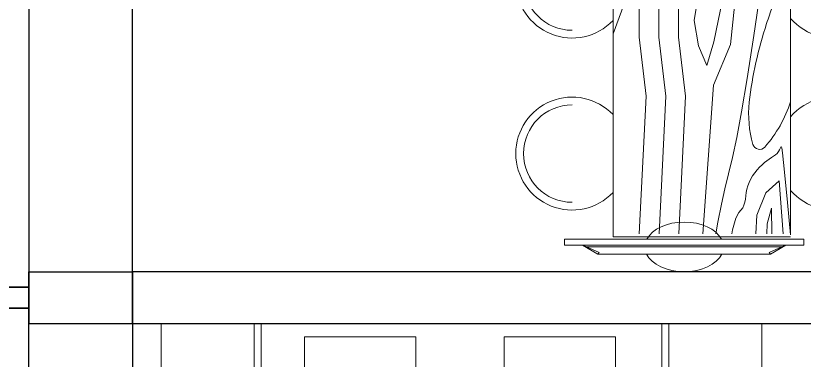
# Model space of a CAD drawing. Header units: millimetres. Extents: x 30661 to 55270, y 139046 to 181896.
# Drawn here: x 35124 to 38174, y 163204 to 164535 of the extents above; entities that cross this region are included whole.
import ezdxf

# ---------------------------------------------------------------- set-up
doc = ezdxf.new("R2010")
doc.units = ezdxf.units.MM
doc.linetypes.add('ELGO_LTYPE0', pattern=[0])
doc.layers.add('АР - мебель', color=7, linetype='Continuous', lineweight=9, true_color=0x787878)
for name, color, linetype, lineweight in [('АР - Монолит', 56, 'Continuous', 30), ('АР - Наружная стена', 144, 'Continuous', 30), ('АР - Перегородки 80', 32, 'Continuous', 30)]:
    doc.layers.add(name, color=color, linetype=linetype, lineweight=lineweight)

# ---------------------------------------------------------------- blocks, each defined once
blk = doc.blocks.new('*U108')
at = {"color": 0, "linetype": 'ELGO_LTYPE0'}
for p, q in [((-126.3, -578.5), (-126.3, 578.5)), ((-126.3, 578.5), (-103.1, 578.5)), ((-103.1, 578.5), (-103.1, -578.5)), ((-103.1, 491.5), (-68.5, 417.2)), ((-103.1, 489.1), (-96.1, 471.8)), ((-96.1, 471.8), (-96.1, -471.8)), ((-74.4, 410.8), (-96.1, 471.8)), ((-68.5, 417.2), (-74.4, 410.8)), ((-68.5, -417.2), (-68.5, 417.2)), ((-103.1, -491.5), (-68.5, -417.2)), ((-74.4, -410.8), (-96.1, -471.8)), ((-68.5, -417.2), (-74.4, -410.8)), ((-96.1, -471.8), (-103.1, -489.1)), ((-103.1, -578.5), (-126.3, -578.5))]:
    blk.add_line(p, q, dxfattribs=at)
for start_param, end_param in [(0.31972, 2.821873), (3.433141, 5.991637)]:
    blk.add_ellipse((-96.1, 0), major_axis=(0, 189.6), ratio=0.506784, start_param=start_param, end_param=end_param, dxfattribs=at)
blk = doc.blocks.new('ОГ73_на5персон_стол1245х685')
for p, q in [((-623.4, 0), (623.4, 0)), ((623.4, 0), (623.4, -686.7)), ((611.5, -686.7), (-623.4, -686.7))]:
    blk.add_line(p, q)
for points in [[(-641, -247.6), (-544.1, -144.5), (-375.8, -79.3), (-161.9, 0)], [(-637.5, -167.6), (-480, 0)], [(-623.4, -76.3), (-551.7, 0)], [(-642.4, -325.5), (-544.1, -220.8), (-454.9, -155.6), (-381.8, -101.3), (-148.4, -101.3), (79.6, -128.4), (611.5, -101.7)], [(-641.9, -401.2), (-544.1, -297.1), (-448.3, -231.9), (-381.8, -177.6), (-148.4, -177.6), (79.6, -204.7), (611.5, -178)], [(-639.6, -475.1), (-544.1, -373.4), (-450.5, -308.2), (-381.8, -253.9), (-148.4, -253.9), (79.6, -281), (611.5, -254.3)], [(-636.3, -537.6), (-393.5, -471.9), (-331.8, -476.1), (-120.1, -454.3), (37.3, -389.1), (611.5, -347.9)], [(611.5, -397.2), (566.5, -404.8), (497, -419.1), (437.5, -433.1), (380, -447.3), (316.4, -462.2), (239, -478.6), (139.9, -497.4), (11.2, -519.3), (-154.9, -545.1), (-366.3, -575.5), (-630.8, -611.4)], [(611.5, -459.1), (596.2, -461.8), (550.2, -474.8), (528.9, -486), (519.4, -494.9), (510.6, -501.6), (500.5, -506.3), (489.4, -509.5), (477.5, -511.8), (464.9, -513.7), (451.9, -515.6), (438.7, -518), (425.4, -521.5), (412.3, -526.5), (399.4, -532.7), (387, -540.1), (375.2, -548.4), (364.1, -557.3), (353.7, -566.7), (344.3, -576.3), (336, -585.9), (328.9, -595.3), (322.6, -604.3), (316.9, -612.9), (311.5, -620.8), (306.1, -628.1), (300.3, -634.4), (293.8, -639.8), (286.3, -644.1), (278.5, -647.3), (274.5, -649.9), (279.3, -652.4), (298.2, -655.6), (336.1, -660), (398.2, -666.3), (489.7, -674.9), (615.5, -686.7)], [(611.5, -552), (538.5, -556.7), (452.3, -591.2), (406.4, -642.9), (611.5, -658.6)], [(611.5, -594.6), (572.9, -595.9), (512.6, -613.2), (611.5, -614.5)]]:
    blk.add_lwpolyline(points)
blk.add_lwpolyline([(-440.4, -390.3), (-348.1, -335.9), (-212.4, -314.2), (-114.7, -330.5), (-38.7, -363.1), (-131, -390.3), (-293.8, -422.9)], close=True)
blk.add_lwpolyline([(-519, -686.7, 0.011376), (-404.4, -659.9, 0.016637), (-327.1, -637.1, 0.004562), (-267.2, -616.7, -0.004114), (-200.8, -594, -0.052088), (102.6, -527.2, -0.099515), (265.7, -541.2, -0.590932), (275.9, -587, -0.103124), (100.7, -686.7)], format="xyb")
for centre, radius, start, end in [((-363.4, 157.9), 218.2, 313.6617, 226.3383), ((301.2, 157.9), 218.2, 313.6617, 226.3383), ((-363.4, 157.9), 188.2, 0, 180), ((301.2, 157.9), 188.2, 0, 180), ((2457.2, -343.3), 3099.7, 173.6403, 186.3597), ((-791, -308.7), 218.2, 44.9911, 313.786), ((-791, -308.7), 188.2, 90, 270), ((-363.4, -852.1), 218.2, 130.7329, 49.2671), ((301.2, -852.1), 218.2, 130.7329, 49.2671), ((-363.4, -852.1), 188.2, 180, 0), ((301.2, -852.1), 188.2, 180, 0)]:
    blk.add_arc(centre, radius, start, end)
blk = doc.blocks.new('Квартира 1К 6300 тип 35')
at = {"layer": 'АР - Монолит'}
blk.add_lwpolyline([(0, 0), (0, 200), (-6750, 200), (-6750, 0)], close=True, dxfattribs=at)
at = {"layer": 'АР - Наружная стена'}
blk.add_lwpolyline([(-7150, 6500), (-7150, 0), (-6750, 0), (-6750, 6500)], close=True, dxfattribs=at)
at = {"layer": 'АР - Перегородки 80'}
blk.add_lwpolyline([(-7150, 140), (-8350, 140), (-8350, 60), (-7150, 60)], close=True, dxfattribs=at)
at = {"layer": 'АР - мебель', "xscale": -1, "rotation": 89.99999999999993}
blk.add_blockref('ОГ73_на5персон_стол1245х685', (-4891.1, 957.8), dxfattribs=at)
at = {"layer": 'АР - мебель', "xscale": -1, "yscale": 0.8, "rotation": 89.99999999999993}
blk.add_blockref('*U108', (-4615.8, 200), dxfattribs=at)
blk = doc.blocks.new('КРТ37_1550х2200')
for points in [[(-1161.7, -360), (-1161.7, 0), (-801.7, 0)], [(-1161.7, -360), (-801.7, -360), (-801.7, 0)], [(775, 0), (-775, 0)], [(-775, -2200), (-775, 0)], [(775, -2200), (775, 0)], [(1161.7, -360), (1161.7, 0), (801.7, 0)], [(1161.7, -360), (801.7, -360), (801.7, 0)], [(-607.3, -290), (-607.3, -50.8), (-176.2, -50.8), (-176.2, -290)], [(595.7, -290), (595.7, -50.8), (164.6, -50.8), (164.6, -290)], [(-653.1, -290), (775, -290)], [(775, -2200), (-775, -2200)]]:
    blk.add_lwpolyline(points)
blk.add_lwpolyline([(-770.3, -1148.4), (-721, -569.7), (-705.9, -433.6), (-653.1, -290), (-615.3, -380.7), (-502, -471.4), (-607.7, -615)], close=True)
blk = doc.blocks.new('Квартира 1С 3800 тип 4')
at = {"layer": 'АР - Монолит'}
blk.add_lwpolyline([(0, 3800), (0, 4000), (-6750, 4000), (-6750, 3800)], close=True, dxfattribs=at)
at = {"layer": 'АР - Наружная стена'}
blk.add_lwpolyline([(-7150, 0), (-7150, 4000), (-6750, 4000), (-6750, 0)], close=True, dxfattribs=at)
at = {"layer": 'АР - Перегородки 80'}
blk.add_lwpolyline([(-8350, 3860), (-8350, 3940), (-7150, 3940), (-7150, 3860)], close=True, dxfattribs=at)
at = {"layer": 'АР - мебель'}
blk.add_blockref('КРТ37_1550х2200', (-5477.2, 3800), dxfattribs=at)
blk = doc.blocks.new('V_Section_1')
for name, p in [('Квартира 1К 6300 тип 35', (7150, -17350)), ('Квартира 1С 3800 тип 4', (7150, -21150))]:
    blk.add_blockref(name, p)

msp = doc.modelspace()

# ---------------------------------------------------------------- block references
msp.add_blockref('V_Section_1', (35175.5, 180696.1))

doc.saveas('drawing.dxf')
